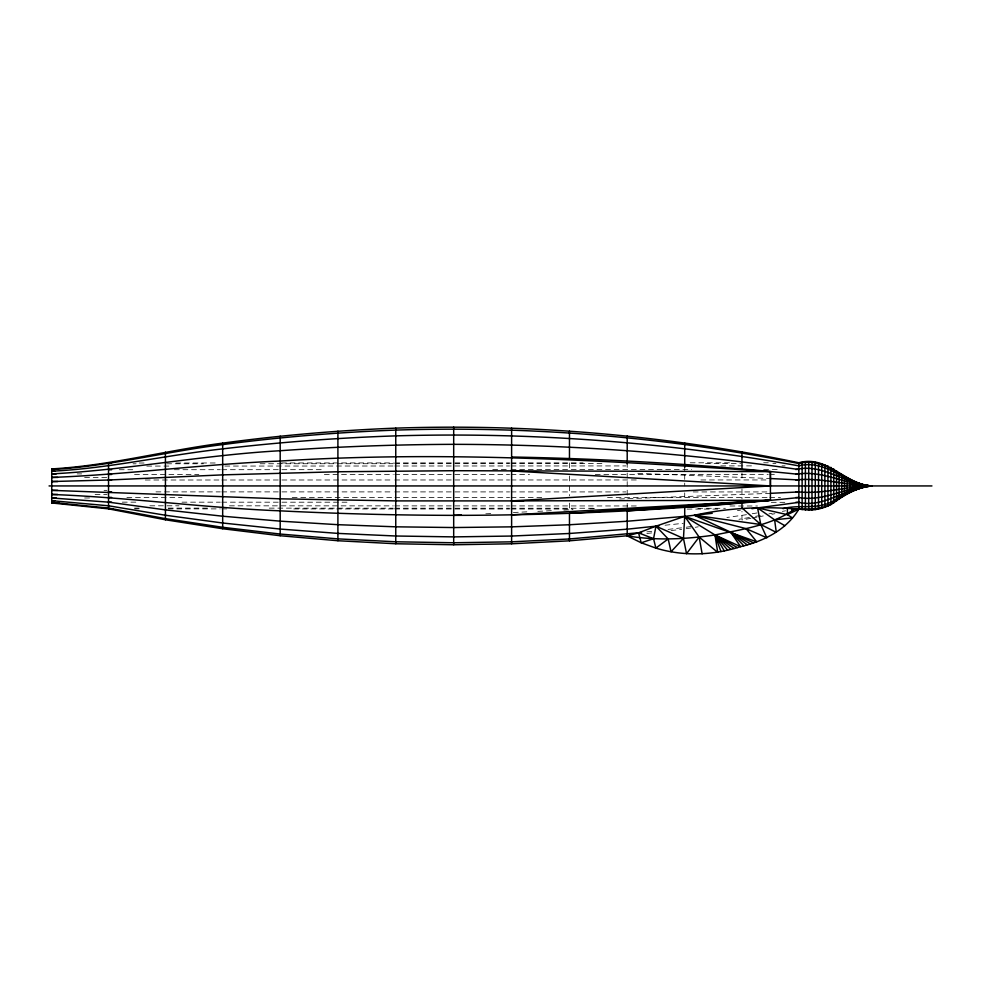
<?xml version="1.0" encoding="UTF-8"?>
<svg xmlns="http://www.w3.org/2000/svg" width="981" height="981" viewBox="0 0 981 981"><rect width="100%" height="100%" fill="white"/><g stroke="black" fill="none" stroke-linecap="round" stroke-linejoin="round"><path stroke-width="0.74" stroke-dasharray="4.91 3.68" d="M750.943 518.287L741.967 520.004L741.967 511.383M752.439 518.005L756.94 517.146M758.436 516.852L765.916 515.43M771.912 514.277L774.904 513.701M749.484 517.453L738.951 519.305M755.493 516.349L762.924 514.976M768.92 513.86L772.035 513.284M782.397 511.371L785.573 510.794M746.455 514.694L726.896 517.478M752.219 513.737L756.94 512.965M686.222 528.698L693.751 527.52M695.259 527.288L698.276 526.809M686.222 527.238L692.255 526.331M646.871 533.492L652.929 532.769M671.09 530.574L681.685 529.286M646.871 531.874L652.929 531.162M668.073 529.409L681.734 527.815M737.442 510.525L740.471 510.194M665.044 525.227L683.205 523.327M770.416 493.345L616.571 499.096M485.816 513.823L491.947 513.529M513.357 512.511L528.661 511.775M537.846 511.346L551.616 510.684M563.854 510.108L573.039 509.666M589.863 508.857L594.461 508.649M139.155 463.02L145.274 463.007M175.893 462.995L218.751 462.983M281.51 462.958L393.246 462.922M394.779 462.922L509.568 462.873M511.101 462.873L583.045 462.848M690.195 462.799L733.052 462.787M763.659 462.774L768.258 462.774M133.036 463.792L136.089 463.792M166.709 463.78L203.435 463.768M260.075 463.755L393.246 463.706M394.779 463.706L509.568 463.657M511.101 463.657L602.947 463.621M705.498 463.584L740.704 463.572M772.844 463.559L775.91 463.559M146.807 466.085L171.295 466.073M224.87 466.061L393.246 466M394.779 466L509.568 465.963M511.101 465.963L625.903 465.926M720.802 465.889L752.942 465.877M782.029 465.877L785.094 465.865M119.253 469.74L133.036 469.727M174.36 469.715L220.284 469.703M221.804 469.703L321.302 469.678M492.732 469.629L509.568 469.629M511.101 469.629L691.715 469.58M763.659 469.556L780.496 469.556M77.156 473.897L81.644 473.897M134.556 474.473L198.849 474.461M324.368 474.436L393.246 474.424M394.779 474.424L509.568 474.412M511.101 474.412L529.47 474.399M595.283 474.387L768.258 474.35M769.778 474.35L774.377 474.35M84.624 477.428L107.052 477.428M145.274 480.003L220.284 480.003M221.804 480.003L393.246 479.979M394.779 479.979L509.568 479.967M511.101 479.967L636.62 479.954M700.9 479.954L768.258 479.942M104.06 490.353L107.052 490.353M155.991 491.873L220.284 491.886M221.804 491.886L393.246 491.898M394.779 491.898L509.568 491.91M511.101 491.91L625.903 491.922M693.248 491.935L768.258 491.935M95.096 494.461L107.052 494.461M126.905 497.404L182.012 497.416M292.215 497.428L393.246 497.453M394.779 497.453L509.568 497.477M511.101 497.477L541.72 497.477M607.533 497.49L768.258 497.526M769.778 497.526L780.496 497.526M84.624 497.98L92.104 497.98M122.318 502.149L137.622 502.149M182.012 502.162L220.284 502.174M221.804 502.174L350.389 502.211M771.311 502.321L786.615 502.333M149.872 505.804L178.947 505.804M229.456 505.828L393.246 505.877M394.779 505.877L509.568 505.914M511.101 505.914L638.153 505.963M729.987 505.988L757.54 506M134.556 508.084L139.155 508.084M168.242 508.097L209.566 508.109M269.26 508.133L393.246 508.183M394.779 508.183L509.568 508.219M511.101 508.219L595.283 508.256M697.847 508.293L725.4 508.305M134.556 508.869L139.155 508.869M168.242 508.881L220.284 508.894M221.804 508.894L227.935 508.906M293.748 508.931L393.246 508.967M394.779 508.967L509.568 509.004M511.101 509.016L572.328 509.029M687.129 509.078L719.269 509.09M637.797 473.345L770.6 478.544M741.967 473.014L741.967 481.536M741.967 488.881L741.967 498.863M684.713 465.926L684.713 485.938M684.713 492.891L684.713 497.06M627.202 462.48L627.202 470.009M627.202 473.014L627.202 498.863M627.202 503.376L627.202 509.397M569.471 462.909L569.471 470.267M569.471 475.993L569.471 484.516M569.471 485.938L569.471 495.883M569.471 503.094L569.471 513.382"/><path stroke-width="1.47" d="M57.732 490.353L51.748 490.353L280.186 498.826L395.76 500.899L511.616 500.911L770.416 485.938L770.416 471.628C607.264 460.555 443.657 450.61 280.186 461.045C203.852 464.05 128.07 474.559 51.748 477.428L57.732 477.428M712.231 513.308L684.713 516.337L655.958 526.172L653.554 538.692L655.872 548.109C683.499 556.546 713.236 555.381 740.606 546.662C763.586 541.205 786.321 530.096 798.865 509.127L798.865 462.762C666.491 435.27 530.893 423.62 395.76 428.133C337.856 430.365 280.1 435.368 222.675 443.13C165.458 450.475 109.504 465.656 51.748 468.906L51.748 502.971L108.535 508.857L165.433 519.783L222.675 528.747L280.186 535.736L337.905 540.739L395.76 543.756L453.688 544.774L511.616 543.793L569.471 540.825L630.231 535.503M753.543 542.836L694.389 515.27C732.01 506.944 770.625 506.037 808.7 510.083C816.413 510.022 824.077 508.109 830.907 504.553C843.268 495.932 856.401 487.116 871.937 485.938C845.242 484.859 827.057 455.65 798.865 463.547C666.357 436.974 530.844 425.742 395.76 430.095C337.869 432.253 280.112 437.097 222.675 444.589C165.47 451.677 109.455 466.355 51.748 469.494L54.74 469.494M794.585 509.127C771.618 525.387 742.053 529.323 714.977 534.952C685.964 539.243 656.24 540.752 627.202 535.871L627.202 510.905L770.416 500.249L770.416 471.628L453.688 470.708L337.905 471.763L222.675 474.865L108.535 480.016L51.748 481.536L57.732 481.536M655.958 526.172L668.184 538.937L655.872 548.109L641.194 542.787L627.202 535.871L638.57 532.842L655.958 526.172L683.463 538.385L686.541 553.689L699.146 537.048L684.713 516.337L684.713 507.435L770.416 500.249L511.616 500.911L523.793 500.751M798.865 509.127L787.387 514.669L757.577 507.913L760.753 524.504L766.848 537.772L746.038 528.636L694.389 515.27L760.753 524.504L776.278 532.364L774.622 519.832L757.577 507.913M798.865 462.762C827.29 454.657 845.107 484.786 871.937 485.938C857.872 487.434 844.862 493.774 833.776 502.346C821.195 511.211 805.585 508.023 791.581 509.679M795.799 469.556C823.451 462.848 845.364 484.675 871.937 485.938C858.105 487.152 845.119 492.854 833.776 500.653C818.24 510.341 799.613 504.038 782.997 508.649M56.236 473.897L51.748 473.897C128.253 469.825 203.668 454.988 280.186 450.733C337.93 446.637 395.797 444.516 453.688 444.344C569.164 444.467 684.615 452.805 798.865 469.556M751.9 508.685L798.865 502.333C825.413 508.489 846.247 486.539 871.937 485.938C845.659 485.08 826.382 458.593 798.865 465.865C666.001 441.977 530.696 431.983 395.76 435.871C337.905 437.808 280.161 442.137 222.675 448.869C165.519 455.221 109.308 468.403 51.748 471.199L54.74 471.199M641.549 532.499L569.471 538.961L511.616 541.831L453.688 542.763L395.76 541.782L337.905 538.876L280.186 534.044L222.675 527.288L165.433 518.63L108.535 508.072L51.748 502.395L54.74 502.395M658.987 525.853L627.202 529.176L569.471 533.48L511.616 536.043L453.688 536.889L395.76 536.006L337.905 533.394L280.186 529.066L222.675 523.008L165.433 515.246L108.535 505.791L51.748 500.69L54.74 500.69M57.732 494.461L51.748 494.461C128.07 497.33 203.852 507.839 280.186 510.843C337.979 513.737 395.821 515.233 453.688 515.356C568.955 515.27 684.211 509.409 798.865 497.526C824.359 502.051 846.885 486.269 871.937 485.938C845.941 485.105 822.36 469.445 795.799 474.35M765.83 500.469L770.416 500.249L569.471 513.382L569.471 540.825M511.616 514.866L770.416 500.249M770.416 493.345L798.865 491.935C823.537 494.35 847.388 486.073 871.937 485.938C846.382 485.534 821.502 477.342 795.799 479.942M453.688 515.356L461.34 514.988M111.601 463.02L108.535 463.032L108.535 508.857L113.134 508.857M51.748 468.906L57.732 468.906M108.535 469.74L111.601 469.74M108.535 474.485L111.601 474.485M108.535 480.016L111.601 480.016M49.05 485.938L931.95 485.938M108.535 491.873L111.601 491.873M795.799 491.935L798.865 491.935M108.535 497.404L111.601 497.404M795.799 497.526L798.865 497.526M56.236 497.98L51.748 497.98L108.535 502.149L165.433 509.875L222.675 516.214L280.186 521.156L337.905 524.688L395.76 526.822L453.688 527.545L511.616 526.846L569.471 524.749L627.202 521.242L684.713 516.337L756.756 541.819L746.038 528.636M108.535 502.149L111.601 502.149M795.799 502.333L798.865 502.333M51.748 502.971L59.228 502.971M520.752 471.088L511.616 470.966L770.416 485.938M511.616 457.011C607.558 458.752 703.414 464.479 798.865 474.35M770.6 478.544L798.865 479.942M668.184 538.937L671.053 551.751L683.463 538.385L684.713 516.337L714.977 534.952L740.606 546.662L730.686 532.131L750.318 543.842M702.151 553.885L699.146 537.048L717.687 552.352L714.977 534.952L737.344 547.557M784.874 525.693L774.622 519.832L792.452 517.894L787.387 514.669L787.387 507.913M720.974 551.616L714.977 534.952L734.082 548.416M747.081 544.811L730.686 532.131L743.843 545.755M760.753 524.504L741.967 507.913L741.967 502.971M724.26 550.856L714.977 534.952L730.82 549.262M714.977 534.952L727.546 550.071M868.712 485.497L868.712 486.392M865.524 484.859L865.524 487.017M862.36 484.099L862.36 487.778M859.233 483.179L859.233 488.697M856.168 482.125L856.168 489.764M853.139 480.911L853.139 490.978M850.184 479.562L850.184 492.327M847.29 478.066L847.29 493.811M844.469 476.435L844.469 495.442M841.735 474.681L841.735 497.208M839.086 472.793L839.086 499.096M836.535 470.77L836.535 501.107M833.776 468.955L833.776 502.922M830.907 467.324L830.907 504.553M827.939 465.901L827.939 505.988M824.874 464.675L824.874 507.214M821.735 463.657L821.735 508.219M818.534 462.86L818.534 509.016M815.285 462.284L815.285 509.593M811.998 461.928L811.998 509.948M808.7 461.806L808.7 510.083M805.401 461.904L805.401 509.985M802.127 462.223L802.127 509.666M741.967 451.873L741.967 468.906M684.713 442.958L684.713 467.41M627.202 436.018L627.202 463.988M569.471 431.051L569.471 458.495M511.616 428.084L511.616 543.793M453.688 427.115L453.688 544.774M395.76 428.133L395.76 543.756M337.905 431.137L337.905 540.739M280.186 436.14L280.186 535.736M222.675 443.13L222.675 528.747M165.433 452.094L165.433 519.783M653.554 538.692L641.194 542.787L638.57 532.842L653.554 538.692"/></g></svg>
